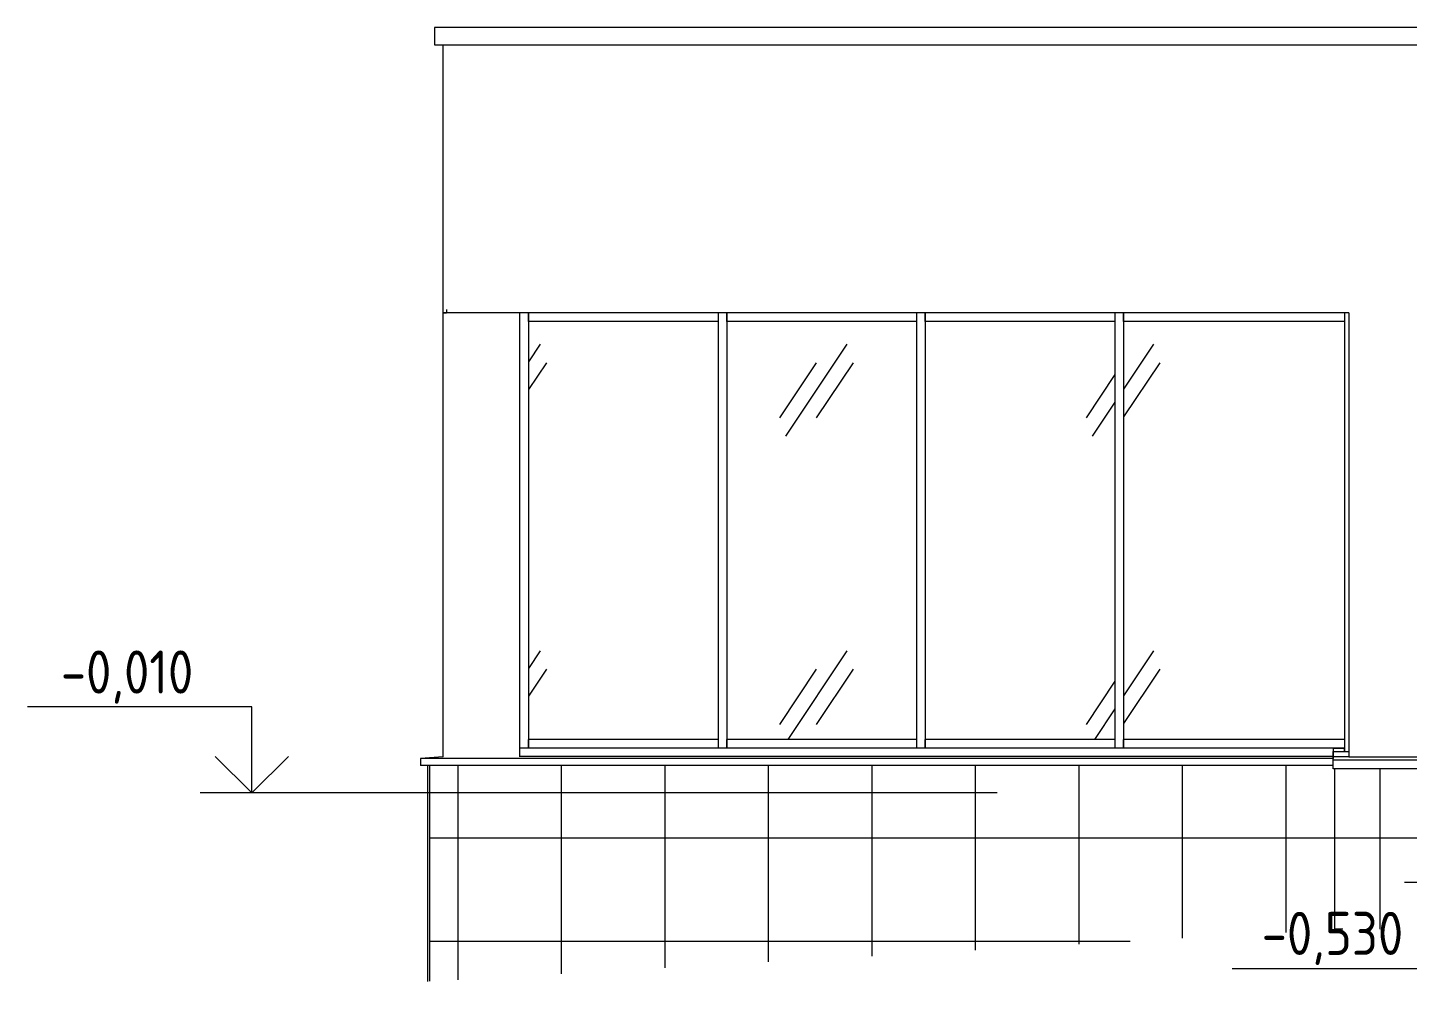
# Model space of a CAD drawing. Header units: millimetres. Extents: x -515342 to 330399, y -224905 to 507333.
# Drawn here: x 209204 to 217204, y -52232 to -46699 of the extents above; entities that cross this region are included whole.
import ezdxf

# ---------------------------------------------------------------- set-up
doc = ezdxf.new("R2010")
doc.units = ezdxf.units.MM
doc.layers.get('0').update_dxf_attribs({"lineweight": 0})
for name, color, linetype, lineweight in [('Аннотация', 7, 'Continuous', 0), ('Витраж', 7, 'Continuous', 0), ('Ограждение', 7, 'Continuous', 0), ('Отметки', 7, 'Continuous', 0), ('Панели витража', 7, 'Continuous', 0), ('Перекрытие', 7, 'Continuous', 0), ('Стены внутренние', 7, 'Continuous', 0), ('Стены штриховка поверхности', 7, 'Continuous', 0)]:
    doc.layers.add(name, color=color, linetype=linetype, lineweight=lineweight)
doc.styles.add('GOST Common_1', font='', dxfattribs={"width": 0.9, "height": 250})
doc.styles.get('GOST Common_1').set_extended_font_data('GOST Common')
pattern_1 = [(0, (2245.5, 200), (0, 600), []), (90, (2245.5, 200), (-600, 4e-14), [])]
pattern_2 = [(236.31, (7704.1, 1244.6), (-1777.996, -3556.002), [641.07, -5769.6]), (236.31, (7739.7, 1137.9), (-1777.996, -3556.002), [384.64, -6026.03]), (236.31, (7526.3, 1137.9), (-1777.996, -3556.002), [384.64, -6026.03])]

# ---------------------------------------------------------------- blocks, each defined once
blk = doc.blocks.new('Прямоугольный импост - АР_Импост_50х100 _импост витража_-10132519-Фасад А_-Д')
at = {"layer": 'Витраж'}
for p, q in [((-5525, 2725), (-5525, 2775)), ((-4425, 2725), (-5525, 2725)), ((-4425, 2775), (-4425, 2725))]:
    blk.add_line(p, q, dxfattribs=at)
blk = doc.blocks.new('Прямоугольный импост - АР_Импост_50х100 _импост витража_-9956763-Фасад А_-Д')
at = {"layer": 'Витраж'}
for p, q in [((-4425, 275), (-4425, 250)), ((-4375, 275), (-4375, 250))]:
    blk.add_line(p, q, dxfattribs=at)
blk = doc.blocks.new('Прямоугольный импост - АР_Импост_50х100 _импост витража_-10127287-Фасад А_-Д')
at = {"layer": 'Витраж'}
for p, q in [((-4425, 2775), (-4425, 2750)), ((-4375, 2775), (-4375, 2750))]:
    blk.add_line(p, q, dxfattribs=at)
blk = doc.blocks.new('Панели_Витраж ТПТ75_Заполнение - АР_ПанельВитража_Монтажный зазор_100мм-10132543-Фасад А_-Д')
at = {"layer": 'Панели витража'}
for p in [(-3159, 250), (-3095, 230)]:
    blk.add_line(p, (-3095, 250), dxfattribs=at)
blk = doc.blocks.new('Прямоугольный импост - АР_Импост_50х100 _импост витража_-10132542-Фасад А_-Д')
at = {"layer": 'Витраж'}
for p, q in [((-4375, 2725), (-4375, 2775)), ((-3095, 2725), (-4375, 2725)), ((-3095, 2775), (-3095, 2725))]:
    blk.add_line(p, q, dxfattribs=at)
blk = doc.blocks.new('Прямоугольный импост - АР_Импост_50х100 _импост витража_-V278-Фасад А_-Д')
at = {"layer": 'Витраж'}
blk.add_line((-3095, 275), (-3095, 230), dxfattribs=at)
blk = doc.blocks.new('Прямоугольный импост - АР_Импост_50х100 _импост витража_-V279-Фасад А_-Д')
at = {"layer": 'Витраж'}
blk.add_line((-3095, 2775), (-3095, 2750), dxfattribs=at)
blk = doc.blocks.new('Прямоугольный импост - АР_Импост_50х100 _импост витража_-V280-Фасад А_-Д')
at = {"layer": 'Витраж'}
blk.add_line((-7825, 275), (-7825, 250), dxfattribs=at)
blk = doc.blocks.new('Прямоугольный импост - АР_Импост_50х100 _импост витража_-V281-Фасад А_-Д')
at = {"layer": 'Витраж'}
blk.add_line((-7825, 2775), (-7825, 2750), dxfattribs=at)
blk = doc.blocks.new('Системная панель - АР_ПанельВитража__Cтекло_СМ4-10132545-Фасад А_-Д')
at = {"layer": 'Панели витража'}
h = blk.add_hatch(dxfattribs=at)
h.set_pattern_fill('FP_50', color=256, style=0, pattern_type=2)
h.set_pattern_definition(pattern_2)
h.paths.add_polyline_path([(-4035.6, 300), (-3095, 300), (-3095, 2725), (-4375, 2725), (-4375, 300), (-4100.3, 300)])
blk = doc.blocks.new('Системная панель - АР_ПанельВитража__Cтекло_СМ4-10132525-Фасад А_-Д')
at = {"layer": 'Панели витража'}
h = blk.add_hatch(dxfattribs=at)
h.set_pattern_fill('FP_50', color=256, style=0, pattern_type=2)
h.set_pattern_definition(pattern_2)
h.paths.add_polyline_path([(-5525, 300), (-4425, 300), (-4425, 2725), (-5525, 2725), (-5525, 328.4)])
blk = doc.blocks.new('Системная панель - АР_ПанельВитража__Cтекло_СМ4-V282-Фасад А_-Д')
at = {"layer": 'Панели витража'}
h = blk.add_hatch(dxfattribs=at)
h.set_pattern_fill('FP_50', color=256, style=0, pattern_type=2)
h.set_pattern_definition(pattern_2)
h.paths.add_polyline_path([(-5716.2, 300), (-5575, 300), (-5575, 2725), (-6675, 2725), (-6675, 300), (-5845.5, 300)])
blk = doc.blocks.new('Системная панель - АР_ПанельВитража__Cтекло_СМ4-V283-Фасад А_-Д')
at = {"layer": 'Панели витража'}
h = blk.add_hatch(dxfattribs=at)
h.set_pattern_fill('FP_50', color=256, style=0, pattern_type=2)
h.set_pattern_definition(pattern_2)
h.paths.add_polyline_path([(-7825, 300), (-6725, 300), (-6725, 2725), (-7825, 2725), (-7825, 477.1)])
blk = doc.blocks.new('Прямоугольный импост - АР_Импост_50х100 _импост витража_-V284-Фасад А_-Д')
at = {"layer": 'Витраж'}
for p, q in [((-4375, 250), (-4375, 300)), ((-3095, 300), (-4375, 300)), ((-3095, 250), (-3159, 250)), ((-3095, 300), (-3095, 250))]:
    blk.add_line(p, q, dxfattribs=at)
blk = doc.blocks.new('Прямоугольный импост - АР_Импост_50х100 _импост витража_-V285-Фасад А_-Д')
at = {"layer": 'Витраж'}
for p, q in [((-5525, 250), (-5525, 300)), ((-4425, 300), (-5525, 300)), ((-4425, 300), (-4425, 250))]:
    blk.add_line(p, q, dxfattribs=at)
blk = doc.blocks.new('Прямоугольный импост - АР_Импост_50х100 _импост витража_-10099509-Фасад А_-Д')
at = {"layer": 'Витраж'}
blk.add_line((-3095, 2750), (-3095, 275), dxfattribs=at)
blk = doc.blocks.new('Прямоугольный импост - АР_Импост_50х100 _импост витража_-V286-Фасад А_-Д')
at = {"layer": 'Витраж'}
for p, q in [((-4425, 2750), (-4425, 275)), ((-4375, 2750), (-4375, 275))]:
    blk.add_line(p, q, dxfattribs=at)
blk = doc.blocks.new('Прямоугольный импост - АР_Импост_50х100 _импост витража_-V287-Фасад А_-Д')
at = {"layer": 'Витраж'}
blk.add_line((-7825, 2750), (-7825, 275), dxfattribs=at)
blk = doc.blocks.new('Ограждение - Ограждение-9978475-Фасад А_-Д')
at = {"layer": 'Ограждение'}
for p, q in [((-3159, 201.8), (-3159, 230)), ((-3159, 230), (-3070, 230)), ((-3159, 181.8), (-3159, 201.8)), ((-3159, 201.8), (-3070, 201.8)), ((-3159, 130), (-3159, 181.8)), ((-3159, 181.8), (-2625, 181.8)), ((-2175, 181.8), (-2152.1, 181.8)), ((-2113, 181.8), (-1965, 181.8)), ((-1925.1, 181.8), (-1834.2, 181.8)), ((-1794.2, 181.8), (-1245, 181.8)), ((-1205.1, 181.8), (-1114.2, 181.8)), ((-1074.2, 181.8), (-925, 181.8)), ((-2625, 130), (-3159, 130)), ((-2152.1, 130), (-2175, 130)), ((-2058.6, 130), (-2112.3, 130)), ((-2002.1, 130), (-2045.7, 130))]:
    blk.add_line(p, q, dxfattribs=at)
blk = doc.blocks.new('Ограждение - Ограждение-9980879-Фасад А_-Д')
at = {"layer": 'Ограждение'}
for p, q in [((-3159, 250), (-7875, 250)), ((-3159, 250), (-3159, 201.8)), ((-8320, 200.4), (-8452, 189.8)), ((-3159, 189.8), (-8452, 189.8)), ((-8452, 189.8), (-8452, 150)), ((-3159, 201.8), (-7875, 201.8)), ((-3159, 201.8), (-3159, 189.8)), ((-3159, 150), (-8452, 150))]:
    blk.add_line(p, q, dxfattribs=at)
blk = doc.blocks.new('СД_Люблино_Фасады_rvt-2-Фасад А_-Д')
at = {"layer": 'Стены штриховка поверхности', "true_color": 0xcacaca}
h = blk.add_hatch(dxfattribs=at)
h.set_pattern_fill('FP_58', color=9, style=0, pattern_type=2)
h.set_pattern_definition([(0, (-3100, 200), (0, 600), []), (90, (-3100, 200), (-600, 4e-14), [])])
h.paths.add_polyline_path([(-8400, -1102.6), (-3150, -802.6), (-3150, 130), (-3159, 130), (-3159, 150), (-8400, 150), (-8400, -800)])
h = blk.add_hatch(dxfattribs=at)
h.set_pattern_fill('FP_52', color=9, style=0, pattern_type=2)
h.set_pattern_definition(pattern_1)
h.paths.add_polyline_path([(-3050, -800), (-3050, 130), (-3150, 130), (-3150, -800), (-3104.5, -800)])
h = blk.add_hatch(dxfattribs=at)
h.set_pattern_fill('FP_52', color=9, style=0, pattern_type=2)
h.set_pattern_definition(pattern_1)
h.paths.add_polyline_path([(-3050, -800), (-2625, -800), (-2625, 130), (-3050, 130), (-3050, -765.3)])
h.paths.add_polyline_path([(-2175, -615), (-2152.1, -615), (-2152.1, 130), (-2175, 130), (-2175, -613.6)])
h.paths.add_polyline_path([(-1925.1, -530), (-1834.2, -530), (-1834.2, 130), (-1925.1, 130), (-1925.1, -514.5)])
h.paths.add_polyline_path([(-1965.1, -530), (-1965.1, 130), (-2045.5, 130), (-2046.4, 101.7), (-2048.8, 89.2), (-2051.5, 83.4), (-2063.4, 72.5), (-2078.8, 68.3), (-2112.1, 68.3), (-2112.1, -530), (-1967.2, -530)])
h.paths.add_polyline_path([(-1320.8, -530), (-1245.1, -530), (-1245.1, 130), (-1794.2, 130), (-1794.2, -530), (-1450.1, -530)])
h.paths.add_polyline_path([(-925, -530), (-925, 130), (-1074.2, 130), (-1074.2, -530), (-933, -530)])
h.paths.add_polyline_path([(-1114.2, -530), (-1114.2, 130), (-1205.1, 130), (-1205.1, -530), (-1191.6, -530)])
h.paths.add_polyline_path([(-1945.1, 68.3), (-1940.8, 70.2), (-1947.4, 68.7)])
h.paths.add_polyline_path([(-1225.1, 68.3), (-1220.8, 70.2), (-1227.4, 68.7)])
h.paths.add_polyline_path([(-1951.6, 76.7), (-1951.6, 80.5), (-1951.6, 78.8)])
h.paths.add_polyline_path([(-1231.6, 76.7), (-1231.6, 80.5), (-1231.6, 78.8)])
h.paths.add_polyline_path([(-2112.1, 81.7), (-2077.4, 82.2), (-2064.7, 87.5), (-2058.8, 101.7), (-2058.8, 130), (-2112.1, 130), (-2112.1, 81.7)])
at = {"layer": 'Стены штриховка поверхности', "true_color": 0xc0c0c0}
h = blk.add_hatch(dxfattribs=at)
h.set_pattern_fill('FP_57', color=9, style=0, pattern_type=2)
h.set_pattern_definition([(270, (-7635, 150), (520, 3e-14), [32.5, -117.5]), (270, (-7895, 32.5), (520, 3e-14), [32.5, -117.5]), (270, (-7385, 150), (520, 3e-14), [32.5, -117.5]), (270, (-7645, 150), (520, 3e-14), [32.5, -117.5]), (90, (-7635, 0), (-520, 3e-14), [32.5, -117.5]), (90, (-7645, 0), (-520, 3e-14), [32.5, -117.5]), (90, (-7385, 0), (-520, 3e-14), [32.5, -117.5]), (90, (-7895, 117.5), (-520, 3e-14), [32.5, -117.5]), (270, (-7780, 107.5), (520, 3e-14), [65, -85]), (270, (-7770, 107.5), (520, 3e-14), [65, -85]), (270, (-7510, 107.5), (520, 3e-14), [65, -85]), (90, (-7520, 42.5), (-520, 3e-14), [65, -85]), (0, (-7900, 107.5), (0, 150), [120, -400]), (180, (-7780, 42.5), (-2e-14, -150), [120, -400]), (0, (-7510, 42.5), (0, 150), [130, -390]), (180, (-7380, 107.5), (-2e-14, -150), [130, -390]), (0, (-7770, 42.5), (0, 150), [250, -270]), (180, (-7645, 117.5), (-2e-14, -150), [250, -270]), (180, (-7385, 117.5), (-2e-14, -150), [250, -270]), (180, (-7645, 32.5), (-2e-14, -150), [250, -270]), (180, (-7520, 107.5), (-2e-14, -150), [250, -270]), (180, (-7385, 32.5), (-2e-14, -150), [250, -270])])
h.paths.add_polyline_path([(-3150, -802.6), (-3104.5, -800), (-3150, -800)])
at = {"layer": 'Перекрытие'}
for p, q in [((-8320, 2775), (-8320, 2776)), ((-8300, 2795), (-8300, 2776)), ((-8300, 2776), (-8300, 2775)), ((-3070, 2775), (-8300, 2775))]:
    blk.add_line(p, q, dxfattribs=at)
at = {"layer": 'Стены внутренние'}
for p, q in [((-8320, 2776), (-8320, 4330)), ((-8300, 2776), (-8320, 2776)), ((-8320, 200), (-8320, 2775)), ((-8320, 2775), (-8300, 2775)), ((-8300, 2795), (-8300, 2776)), ((-7875, 200), (-7875, 2775)), ((-3070, 2775), (-3070, 200)), ((-3070, 200), (-2625, 200)), ((-8409, -1103.1), (-8409, 150)), ((-8400, 150), (-8400, -1102.6)), ((-3150, -800), (-3150, 130)), ((-3104.5, -800), (-3150, -800)), ((-3150, -802.6), (-3150, -800))]:
    blk.add_line(p, q, dxfattribs=at)
at = {"layer": 'Витраж', "lineweight": 9}
for name, p in [('Прямоугольный импост - АР_Импост_50х100 _импост витража_-10132519-Фасад А_-Д', (-2300, 0)), ('Прямоугольный импост - АР_Импост_50х100 _импост витража_-V281-Фасад А_-Д', (0, 0)), ('Прямоугольный импост - АР_Импост_50х100 _импост витража_-V287-Фасад А_-Д', (0, 0)), ('Прямоугольный импост - АР_Импост_50х100 _импост витража_-10127287-Фасад А_-Д', (-2300, 0)), ('Прямоугольный импост - АР_Импост_50х100 _импост витража_-V286-Фасад А_-Д', (-2300, 0)), ('Прямоугольный импост - АР_Импост_50х100 _импост витража_-10132519-Фасад А_-Д', (-1150, 0)), ('Прямоугольный импост - АР_Импост_50х100 _импост витража_-10127287-Фасад А_-Д', (-1150, 0)), ('Прямоугольный импост - АР_Импост_50х100 _импост витража_-V286-Фасад А_-Д', (-1150, 0)), ('Прямоугольный импост - АР_Импост_50х100 _импост витража_-10132519-Фасад А_-Д', (0, 0)), ('Прямоугольный импост - АР_Импост_50х100 _импост витража_-10127287-Фасад А_-Д', (0, 0)), ('Прямоугольный импост - АР_Импост_50х100 _импост витража_-V286-Фасад А_-Д', (0, 0)), ('Прямоугольный импост - АР_Импост_50х100 _импост витража_-10132542-Фасад А_-Д', (0, 0)), ('Прямоугольный импост - АР_Импост_50х100 _импост витража_-V279-Фасад А_-Д', (0, 0)), ('Прямоугольный импост - АР_Импост_50х100 _импост витража_-10099509-Фасад А_-Д', (0, 0)), ('Прямоугольный импост - АР_Импост_50х100 _импост витража_-V285-Фасад А_-Д', (-2300, 0)), ('Прямоугольный импост - АР_Импост_50х100 _импост витража_-V280-Фасад А_-Д', (0, 0)), ('Прямоугольный импост - АР_Импост_50х100 _импост витража_-9956763-Фасад А_-Д', (-2300, 0)), ('Прямоугольный импост - АР_Импост_50х100 _импост витража_-V285-Фасад А_-Д', (-1150, 0)), ('Прямоугольный импост - АР_Импост_50х100 _импост витража_-9956763-Фасад А_-Д', (-1150, 0)), ('Прямоугольный импост - АР_Импост_50х100 _импост витража_-V285-Фасад А_-Д', (0, 0)), ('Прямоугольный импост - АР_Импост_50х100 _импост витража_-9956763-Фасад А_-Д', (0, 0)), ('Прямоугольный импост - АР_Импост_50х100 _импост витража_-V284-Фасад А_-Д', (0, 0)), ('Прямоугольный импост - АР_Импост_50х100 _импост витража_-V278-Фасад А_-Д', (0, 0))]:
    blk.add_blockref(name, p, dxfattribs=at)
at = {"layer": 'Ограждение', "lineweight": 9}
for name in ['Ограждение - Ограждение-9980879-Фасад А_-Д', 'Ограждение - Ограждение-9978475-Фасад А_-Д']:
    blk.add_blockref(name, (0, 0), dxfattribs=at)
at = {"layer": 'Панели витража', "lineweight": 9}
for name in ['Системная панель - АР_ПанельВитража__Cтекло_СМ4-V283-Фасад А_-Д', 'Системная панель - АР_ПанельВитража__Cтекло_СМ4-V282-Фасад А_-Д', 'Системная панель - АР_ПанельВитража__Cтекло_СМ4-10132525-Фасад А_-Д', 'Системная панель - АР_ПанельВитража__Cтекло_СМ4-10132545-Фасад А_-Д', 'Панели_Витраж ТПТ75_Заполнение - АР_ПанельВитража_Монтажный зазор_100мм-10132543-Фасад А_-Д']:
    blk.add_blockref(name, (0, 0), dxfattribs=at)
blk = doc.blocks.new('Ограждение - Ограждение-9890180-Фасад А_-Д')
at = {"layer": 'Ограждение'}
for p, q in [((-510, 4430), (-8370, 4430)), ((-8370, 4430), (-8370, 4330)), ((-8370, 4330), (-510, 4330))]:
    blk.add_line(p, q, dxfattribs=at)
blk = doc.blocks.new('Высотные отметки - Стрелка вверх-5091-Фасад А_-Д')
at = {"layer": 'Аннотация'}
for p, q in [((19478.6, 700), (20778.6, 700)), ((19478.6, 200), (19478.6, 700)), ((19478.6, 200), (19266.5, 412.1)), ((19478.6, 200), (19690.7, 412.1)), ((19178.6, 200), (19778.6, 200))]:
    blk.add_line(p, q, dxfattribs=at)
blk = doc.blocks.new('Высотные отметки - Стрелка вниз-5092-Фасад А_-Д')
at = {"layer": 'Аннотация'}
for p, q in [((19178.6, 0), (19778.6, 0)), ((19478.6, 0), (19266.5, -212.1)), ((19478.6, 0), (19478.6, -500)), ((19478.6, 0), (19690.7, -212.1)), ((19478.6, -500), (20778.6, -500))]:
    blk.add_line(p, q, dxfattribs=at)

msp = doc.modelspace()

# ---------------------------------------------------------------- linework, layer by layer
at = {"layer": 'Отметки'}
msp.add_line((214825.1387, -51139.182), (210504.4084, -51139.182), dxfattribs=at)

# ---------------------------------------------------------------- block references
msp.add_blockref('СД_Люблино_Фасады_rvt-2-Фасад А_-Д', (219933.6471, -51129.182))
at = {"layer": 'Ограждение'}
msp.add_blockref('Ограждение - Ограждение-9890180-Фасад А_-Д', (219933.6471, -51129.182), dxfattribs=at)
at = {"layer": 'Отметки', "extrusion": (0, 0, -1)}
for name, p in [('Высотные отметки - Стрелка вверх-5091-Фасад А_-Д', (-229983.0012, -51339.182)), ('Высотные отметки - Стрелка вниз-5092-Фасад А_-Д', (-236966.5688, -51659.182))]:
    msp.add_blockref(name, p, dxfattribs=at)

# ---------------------------------------------------------------- texts
at = {"layer": 'Отметки', "char_height": 250, "attachment_point": 1, "line_spacing_factor": 1.022761, "style": 'GOST Common_1'}
for s, insert, width in [('-0,010', (209397.1033, -50312.4749), 977.532294), ('-0,530', (216359.2999, -51828.6253), 1028.822569)]:
    msp.add_mtext(s, dxfattribs=dict(at, insert=insert, width=width))

doc.saveas('drawing.dxf')
